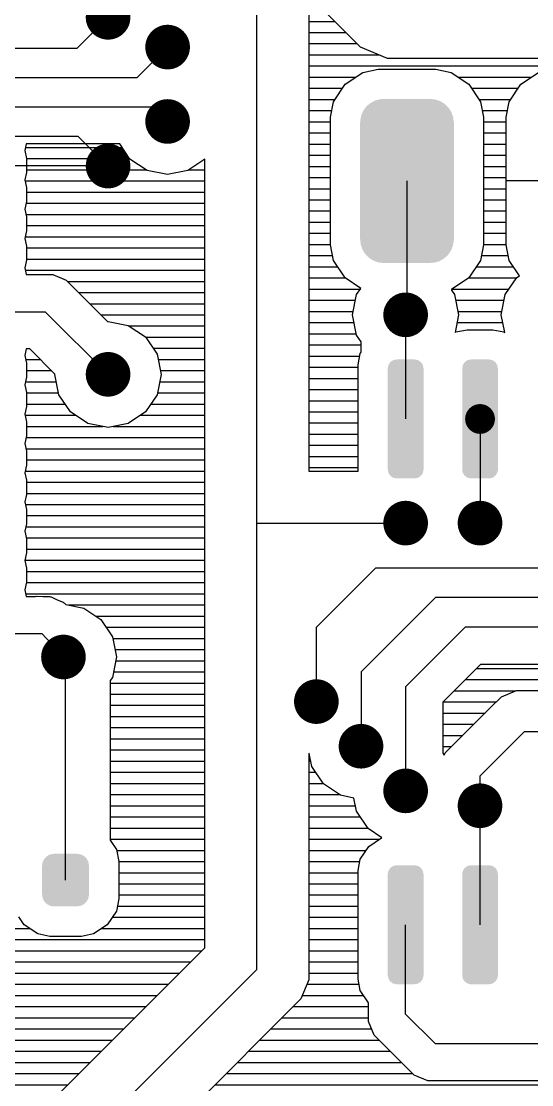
# Model space of a CAD drawing. Extents: x 295 to 953, y 10 to 290.
# Drawn here: x 604.38 to 624.43, y 187.39 to 229.15 of the extents above; entities that cross this region are included whole.
import ezdxf

# ---------------------------------------------------------------- set-up
doc = ezdxf.new("R2010")
doc.units = 0
doc.header["$LTSCALE"] = 5
doc.header["$MEASUREMENT"] = 0
doc.layers.get('0').update_dxf_attribs({"linetype": 'CONTINUOUS', "lineweight": 25})
doc.layers.add('DV-PEI-A6_TOP', color=5, linetype='CONTINUOUS')

msp = doc.modelspace()

# ---------------------------------------------------------------- linework, layer by layer
for points, const_width in [([(607.353, 229.308, 1), (608.23, 229.308, 1)], 0.876), ([(609.69, 228.139, 1), (610.567, 228.139, 1)], 0.876), ([(609.69, 225.218, 1), (610.567, 225.218, 1)], 0.876), ([(607.353, 223.466, 1), (608.23, 223.466, 1)], 0.876), ([(619.037, 217.624, 1), (619.914, 217.624, 1)], 0.876), ([(607.353, 215.287, 1), (608.23, 215.287, 1)], 0.876), ([(622.104, 213.534, 1), (622.689, 213.534, 1)], 0.584), ([(619.037, 209.445, 1), (619.914, 209.445, 1)], 0.876), ([(621.958, 209.445, 1), (622.835, 209.445, 1)], 0.876), ([(605.601, 204.187, 1), (606.477, 204.187, 1)], 0.876), ([(615.532, 202.435, 1), (616.409, 202.435, 1)], 0.876), ([(617.285, 200.682, 1), (618.161, 200.682, 1)], 0.876), ([(619.037, 198.929, 1), (619.914, 198.929, 1)], 0.876), ([(621.958, 198.345, 1), (622.835, 198.345, 1)], 0.876)]:
    msp.add_lwpolyline(points, format="xyb", close=True, dxfattribs=dict(const_width=const_width))
for points in [[(618.094, 225.944), (618.227, 226.014), (620.953, 225.944), (620.84, 226.014)], [(618.227, 226.014), (618.277, 226.041), (620.84, 226.014), (620.763, 226.041)], [(618.277, 226.041), (618.432, 226.082), (620.763, 226.041), (620.644, 226.082)], [(618.432, 226.082), (618.477, 226.094), (620.644, 226.082), (620.529, 226.094)], [(618.477, 226.094), (618.684, 226.101), (620.529, 226.094), (620.464, 226.101)], [(620.374, 226.101), (620.438, 226.103), (620.464, 226.101), (620.438, 226.103)], [(617.731, 225.453), (617.788, 225.584), (621.32, 225.453), (621.273, 225.584)], [(617.788, 225.584), (617.814, 225.643), (621.273, 225.584), (621.236, 225.643)], [(617.814, 225.643), (617.9, 225.759), (621.236, 225.643), (621.163, 225.759)], [(617.9, 225.759), (617.937, 225.81), (621.163, 225.759), (621.112, 225.81)], [(617.937, 225.81), (618.048, 225.905), (621.112, 225.81), (621.016, 225.905)], [(618.048, 225.905), (618.094, 225.944), (621.016, 225.905), (620.953, 225.944)], [(617.688, 220.583), (617.688, 225.18), (621.368, 220.583), (621.368, 225.18)], [(617.691, 225.183), (617.693, 225.25), (621.365, 225.183), (621.358, 225.25)], [(617.691, 225.18), (617.691, 225.183), (621.365, 225.18), (621.365, 225.183)], [(617.693, 225.25), (617.719, 225.389), (621.358, 225.25), (621.342, 225.389)], [(617.719, 225.389), (617.731, 225.453), (621.342, 225.389), (621.32, 225.453)], [(617.691, 220.58), (617.691, 220.583), (621.365, 220.58), (621.365, 220.583)], [(617.698, 220.514), (617.691, 220.58), (621.363, 220.514), (621.365, 220.58)], [(617.714, 220.374), (617.698, 220.514), (621.337, 220.374), (621.363, 220.514)], [(617.737, 220.31), (617.714, 220.374), (621.325, 220.31), (621.337, 220.374)], [(617.783, 220.179), (617.737, 220.31), (621.268, 220.179), (621.325, 220.31)], [(617.82, 220.12), (617.783, 220.179), (621.242, 220.12), (621.268, 220.179)], [(617.893, 220.004), (617.82, 220.12), (621.156, 220.004), (621.242, 220.12)], [(617.944, 219.954), (617.893, 220.004), (621.12, 219.954), (621.156, 220.004)], [(618.04, 219.858), (617.944, 219.954), (621.008, 219.858), (621.12, 219.954)], [(618.103, 219.819), (618.04, 219.858), (620.962, 219.819), (621.008, 219.858)], [(618.216, 219.749), (618.103, 219.819), (620.829, 219.749), (620.962, 219.819)], [(618.293, 219.722), (618.216, 219.749), (620.779, 219.722), (620.829, 219.749)], [(618.412, 219.681), (618.293, 219.722), (620.624, 219.681), (620.779, 219.722)], [(618.526, 219.67), (618.412, 219.681), (620.579, 219.67), (620.624, 219.681)], [(618.591, 219.663), (618.526, 219.67), (620.372, 219.663), (620.579, 219.67)], [(618.618, 219.66), (618.591, 219.663), (618.618, 219.66), (618.684, 219.663)], [(618.775, 215.521), (618.777, 215.559), (620.177, 215.521), (620.17, 215.559)], [(618.775, 211.548), (618.775, 215.521), (620.177, 211.548), (620.177, 215.521)], [(618.777, 215.559), (618.803, 215.646), (620.17, 215.559), (620.153, 215.646)], [(618.803, 215.646), (618.813, 215.681), (620.153, 215.646), (620.132, 215.681)], [(618.813, 215.681), (618.87, 215.755), (620.132, 215.681), (620.087, 215.755)], [(618.87, 215.755), (618.891, 215.782), (620.087, 215.755), (620.052, 215.782)], [(618.891, 215.782), (618.974, 215.833), (620.052, 215.782), (619.986, 215.833)], [(618.974, 215.833), (619, 215.848), (619.986, 215.833), (619.934, 215.848)], [(619, 215.848), (619.114, 215.869), (619.934, 215.848), (619.864, 215.869)], [(619.114, 215.869), (619.125, 215.871), (619.864, 215.869), (619.826, 215.871)], [(621.696, 215.521), (621.698, 215.559), (623.098, 215.521), (623.091, 215.559)], [(621.696, 211.548), (621.696, 215.521), (623.098, 211.548), (623.098, 215.521)], [(621.698, 215.559), (621.724, 215.646), (623.091, 215.559), (623.074, 215.646)], [(621.724, 215.646), (621.734, 215.681), (623.074, 215.646), (623.053, 215.681)], [(621.734, 215.681), (621.791, 215.755), (623.053, 215.681), (623.008, 215.755)], [(621.791, 215.755), (621.812, 215.782), (623.008, 215.755), (622.973, 215.782)], [(621.812, 215.782), (621.895, 215.833), (622.973, 215.782), (622.907, 215.833)], [(621.895, 215.833), (621.921, 215.848), (622.907, 215.833), (622.855, 215.848)], [(621.921, 215.848), (622.035, 215.869), (622.855, 215.848), (622.785, 215.869)], [(622.035, 215.869), (622.046, 215.871), (622.785, 215.869), (622.747, 215.871)], [(618.782, 211.51), (618.775, 211.548), (620.175, 211.51), (620.177, 211.548)], [(618.798, 211.423), (618.782, 211.51), (620.148, 211.423), (620.175, 211.51)], [(618.819, 211.388), (618.798, 211.423), (620.138, 211.388), (620.148, 211.423)], [(618.864, 211.314), (618.819, 211.388), (620.081, 211.314), (620.138, 211.388)], [(621.703, 211.51), (621.696, 211.548), (623.096, 211.51), (623.098, 211.548)], [(621.719, 211.423), (621.703, 211.51), (623.069, 211.423), (623.096, 211.51)], [(621.74, 211.388), (621.719, 211.423), (623.059, 211.388), (623.069, 211.423)], [(621.785, 211.314), (621.74, 211.388), (623.002, 211.314), (623.059, 211.388)], [(618.899, 211.287), (618.864, 211.314), (620.06, 211.287), (620.081, 211.314)], [(618.965, 211.236), (618.899, 211.287), (619.977, 211.236), (620.06, 211.287)], [(619.017, 211.221), (618.965, 211.236), (619.951, 211.221), (619.977, 211.236)], [(619.087, 211.2), (619.017, 211.221), (619.837, 211.2), (619.951, 211.221)], [(619.125, 211.198), (619.087, 211.2), (619.826, 211.198), (619.837, 211.2)], [(621.82, 211.287), (621.785, 211.314), (622.981, 211.287), (623.002, 211.314)], [(621.886, 211.236), (621.82, 211.287), (622.898, 211.236), (622.981, 211.287)], [(621.938, 211.221), (621.886, 211.236), (622.872, 211.221), (622.898, 211.236)], [(622.008, 211.2), (621.938, 211.221), (622.758, 211.2), (622.872, 211.221)], [(622.046, 211.198), (622.008, 211.2), (622.747, 211.198), (622.758, 211.2)], [(605.297, 196.272), (605.386, 196.364), (606.948, 196.272), (606.853, 196.364)], [(605.386, 196.364), (605.404, 196.373), (606.853, 196.364), (606.843, 196.373)], [(605.404, 196.373), (605.515, 196.431), (606.843, 196.373), (606.721, 196.431)], [(605.515, 196.431), (605.545, 196.436), (606.721, 196.431), (606.711, 196.436)], [(605.545, 196.436), (605.659, 196.454), (606.711, 196.436), (606.582, 196.454)], [(605.659, 196.454), (605.659, 196.458), (606.582, 196.454), (606.582, 196.458)], [(605.201, 196), (605.22, 196.128), (607.041, 196), (607.019, 196.128)], [(605.201, 195.997), (605.201, 196), (607.041, 195.997), (607.041, 196)], [(605.201, 194.852), (605.201, 195.997), (607.041, 194.852), (607.041, 195.997)], [(605.22, 196.128), (605.228, 196.144), (607.019, 196.128), (607.016, 196.144)], [(605.228, 196.144), (605.284, 196.259), (607.016, 196.144), (606.955, 196.259)], [(605.284, 196.259), (605.297, 196.272), (606.955, 196.259), (606.948, 196.272)], [(618.813, 195.818), (618.87, 195.892), (620.132, 195.818), (620.087, 195.892)], [(618.87, 195.892), (618.891, 195.919), (620.087, 195.892), (620.052, 195.919)], [(618.891, 195.919), (618.974, 195.97), (620.052, 195.919), (619.986, 195.97)], [(618.974, 195.97), (619, 195.985), (619.986, 195.97), (619.934, 195.985)], [(619, 195.985), (619.114, 196.006), (619.934, 195.985), (619.864, 196.006)], [(619.114, 196.006), (619.125, 196.008), (619.864, 196.006), (619.826, 196.008)], [(621.734, 195.818), (621.791, 195.892), (623.053, 195.818), (623.008, 195.892)], [(621.791, 195.892), (621.812, 195.919), (623.008, 195.892), (622.973, 195.919)], [(621.812, 195.919), (621.895, 195.97), (622.973, 195.919), (622.907, 195.97)], [(621.895, 195.97), (621.921, 195.985), (622.907, 195.97), (622.855, 195.985)], [(621.921, 195.985), (622.035, 196.006), (622.855, 195.985), (622.785, 196.006)], [(622.035, 196.006), (622.046, 196.008), (622.785, 196.006), (622.747, 196.008)], [(618.775, 195.658), (618.777, 195.696), (620.177, 195.658), (620.17, 195.696)], [(618.775, 191.685), (618.775, 195.658), (620.177, 191.685), (620.177, 195.658)], [(618.777, 195.696), (618.803, 195.783), (620.17, 195.696), (620.153, 195.783)], [(618.803, 195.783), (618.813, 195.818), (620.153, 195.783), (620.132, 195.818)], [(621.696, 195.658), (621.698, 195.696), (623.098, 195.658), (623.091, 195.696)], [(621.696, 191.685), (621.696, 195.658), (623.098, 191.685), (623.098, 195.658)], [(621.698, 195.696), (621.724, 195.783), (623.091, 195.696), (623.074, 195.783)], [(621.724, 195.783), (621.734, 195.818), (623.074, 195.783), (623.053, 195.818)], [(605.201, 194.849), (605.201, 194.852), (607.041, 194.849), (607.041, 194.852)], [(605.222, 194.72), (605.201, 194.849), (607.021, 194.72), (607.041, 194.849)], [(605.225, 194.705), (605.222, 194.72), (607.014, 194.705), (607.021, 194.72)], [(605.286, 194.589), (605.225, 194.705), (606.958, 194.589), (607.014, 194.705)], [(605.293, 194.576), (605.286, 194.589), (606.945, 194.576), (606.958, 194.589)], [(605.389, 194.485), (605.293, 194.576), (606.856, 194.485), (606.945, 194.576)], [(605.399, 194.475), (605.389, 194.485), (606.838, 194.475), (606.856, 194.485)], [(605.521, 194.417), (605.399, 194.475), (606.726, 194.417), (606.838, 194.475)], [(605.531, 194.412), (605.521, 194.417), (606.696, 194.412), (606.726, 194.417)], [(605.659, 194.394), (605.531, 194.412), (606.582, 194.394), (606.696, 194.412)], [(605.659, 194.39), (605.659, 194.394), (606.582, 194.39), (606.582, 194.394)], [(618.782, 191.647), (618.775, 191.685), (620.175, 191.647), (620.177, 191.685)], [(618.798, 191.56), (618.782, 191.647), (620.148, 191.56), (620.175, 191.647)], [(618.819, 191.525), (618.798, 191.56), (620.138, 191.525), (620.148, 191.56)], [(618.864, 191.451), (618.819, 191.525), (620.081, 191.451), (620.138, 191.525)], [(618.899, 191.424), (618.864, 191.451), (620.06, 191.424), (620.081, 191.451)], [(618.965, 191.373), (618.899, 191.424), (619.977, 191.373), (620.06, 191.424)], [(619.017, 191.358), (618.965, 191.373), (619.951, 191.358), (619.977, 191.373)], [(619.087, 191.337), (619.017, 191.358), (619.837, 191.337), (619.951, 191.358)], [(619.125, 191.335), (619.087, 191.337), (619.826, 191.335), (619.837, 191.337)], [(621.703, 191.647), (621.696, 191.685), (623.096, 191.647), (623.098, 191.685)], [(621.719, 191.56), (621.703, 191.647), (623.069, 191.56), (623.096, 191.647)], [(621.74, 191.525), (621.719, 191.56), (623.059, 191.525), (623.069, 191.56)], [(621.785, 191.451), (621.74, 191.525), (623.002, 191.451), (623.059, 191.525)], [(621.82, 191.424), (621.785, 191.451), (622.981, 191.424), (623.002, 191.451)], [(621.886, 191.373), (621.82, 191.424), (622.898, 191.373), (622.981, 191.424)], [(621.938, 191.358), (621.886, 191.373), (622.872, 191.358), (622.898, 191.373)], [(622.008, 191.337), (621.938, 191.358), (622.758, 191.337), (622.872, 191.358)], [(622.046, 191.335), (622.008, 191.337), (622.747, 191.335), (622.758, 191.337)]]:
    msp.add_solid(points)
at = {"layer": 'DV-PEI-A6_TOP', "color": 7}
for p, q in [((613.634, 209.445), (613.634, 246.688)), ((615.678, 237.72), (615.678, 211.49)), ((606.576, 228.093), (607.792, 229.308)), ((617.7, 228.134), (616.257, 229.577)), ((615.678, 229.15), (616.683, 229.15)), ((615.678, 228.712), (617.121, 228.712)), ((601.669, 228.093), (606.576, 228.093)), ((608.937, 226.948), (610.128, 228.139)), ((615.678, 228.274), (617.559, 228.274)), ((618.757, 227.695), (617.7, 228.134)), ((615.678, 227.836), (618.418, 227.836)), ((635.524, 227.701), (618.757, 227.695)), ((615.678, 227.397), (651.98, 227.397)), ((617.793, 227.146), (618.401, 227.269)), ((618.401, 227.269), (620.656, 227.269)), ((620.656, 227.269), (621.263, 227.146)), ((601.669, 226.948), (608.937, 226.948)), ((615.678, 226.959), (617.513, 226.959)), ((617.104, 226.685), (617.793, 227.146)), ((621.263, 227.146), (621.953, 226.685)), ((621.544, 226.959), (624.412, 226.959)), ((624.003, 226.685), (624.692, 227.146)), ((615.678, 226.521), (616.993, 226.521)), ((616.642, 225.995), (617.104, 226.685)), ((621.953, 226.685), (622.414, 225.995)), ((622.064, 226.521), (623.892, 226.521)), ((623.542, 225.995), (624.003, 226.685)), ((615.678, 226.083), (616.701, 226.083)), ((616.52, 225.382), (616.642, 225.995)), ((622.356, 226.083), (623.6, 226.083)), ((622.414, 225.995), (622.537, 225.382)), ((623.419, 225.382), (623.542, 225.995)), ((601.669, 225.797), (609.544, 225.797)), ((609.544, 225.797), (610.128, 225.218)), ((615.678, 225.645), (616.572, 225.645)), ((622.484, 225.645), (623.471, 225.645)), ((615.678, 225.207), (616.52, 225.207)), ((616.52, 220.375), (616.52, 225.382)), ((622.537, 225.382), (622.537, 220.375)), ((622.537, 225.207), (623.419, 225.207)), ((623.419, 220.375), (623.419, 225.382)), ((615.678, 224.769), (616.52, 224.769)), ((622.537, 224.769), (623.419, 224.769)), ((601.669, 224.646), (606.606, 224.646)), ((604.578, 224.336), (604.526, 224.073)), ((608.253, 224.336), (604.578, 224.336)), ((606.606, 224.646), (607.792, 223.466)), ((608.65, 223.74), (608.253, 224.336)), ((615.678, 224.33), (616.52, 224.33)), ((622.537, 224.33), (623.419, 224.33)), ((604.526, 224.073), (604.59, 223.77)), ((604.549, 224.196), (608.347, 224.196)), ((615.678, 223.892), (616.52, 223.892)), ((622.537, 223.892), (623.419, 223.892)), ((601.669, 223.495), (607.237, 223.495)), ((604.59, 223.77), (604.59, 223.22)), ((604.59, 223.758), (608.644, 223.758)), ((607.237, 223.495), (607.792, 223.466)), ((609.328, 223.291), (608.65, 223.74)), ((611.589, 223.735), (610.923, 223.291)), ((611.589, 209.848), (611.589, 223.735)), ((615.678, 223.454), (616.52, 223.454)), ((622.537, 223.454), (623.419, 223.454)), ((604.59, 223.22), (604.526, 222.922)), ((604.59, 223.32), (609.287, 223.32)), ((610.128, 223.133), (609.328, 223.291)), ((610.923, 223.291), (610.128, 223.133)), ((610.964, 223.32), (611.589, 223.32)), ((604.526, 222.922), (604.59, 222.625)), ((604.538, 222.882), (611.589, 222.882)), ((604.59, 222.625), (604.59, 222.07)), ((615.678, 223.016), (616.52, 223.016)), ((619.528, 222.882), (619.528, 217.676)), ((622.537, 223.016), (623.419, 223.016)), ((625.989, 222.882), (623.419, 222.882)), ((604.59, 222.443), (611.589, 222.443)), ((615.678, 222.578), (616.52, 222.578)), ((622.537, 222.578), (623.419, 222.578)), ((604.59, 222.07), (604.526, 221.772)), ((604.526, 221.772), (604.59, 221.474)), ((604.573, 222.005), (611.589, 222.005)), ((615.678, 222.14), (616.52, 222.14)), ((622.537, 222.14), (623.419, 222.14)), ((604.567, 221.567), (611.589, 221.567)), ((604.59, 221.474), (604.59, 220.919)), ((615.678, 221.702), (616.52, 221.702)), ((622.537, 221.702), (623.419, 221.702)), ((604.59, 221.129), (611.589, 221.129)), ((615.678, 221.263), (616.52, 221.263)), ((622.537, 221.263), (623.419, 221.263)), ((604.59, 220.919), (604.526, 220.621)), ((604.526, 220.621), (604.59, 220.323)), ((604.543, 220.691), (611.589, 220.691)), ((615.678, 220.825), (616.52, 220.825)), ((622.537, 220.825), (623.419, 220.825)), ((604.59, 220.323), (604.59, 219.774)), ((604.59, 220.253), (611.589, 220.253)), ((615.678, 220.387), (616.52, 220.387)), ((616.642, 219.762), (616.52, 220.375)), ((622.537, 220.375), (622.414, 219.762)), ((622.537, 220.387), (623.419, 220.387)), ((623.542, 219.762), (623.419, 220.375)), ((604.59, 219.774), (604.526, 219.47)), ((604.59, 219.815), (611.589, 219.815)), ((615.678, 219.949), (616.601, 219.949)), ((617.104, 219.073), (616.642, 219.762)), ((622.414, 219.762), (621.953, 219.073)), ((622.449, 219.949), (623.507, 219.949)), ((623.945, 219.16), (623.542, 219.762)), ((604.526, 219.47), (604.578, 219.207)), ((604.549, 219.376), (611.589, 219.376)), ((615.678, 219.511), (616.812, 219.511)), ((622.245, 219.511), (623.711, 219.511)), ((604.578, 219.207), (605.618, 219.207)), ((605.618, 219.207), (606.15, 218.985)), ((606.15, 218.985), (607.774, 217.367)), ((606.203, 218.938), (611.589, 218.938)), ((615.678, 219.073), (617.104, 219.073)), ((617.711, 218.664), (617.104, 219.073)), ((621.953, 219.073), (621.281, 218.623)), ((621.953, 219.073), (623.828, 219.073)), ((623.39, 218.418), (623.84, 219.096)), ((623.84, 219.096), (623.945, 219.16)), ((606.641, 218.5), (611.589, 218.5)), ((615.678, 218.634), (617.694, 218.634)), ((617.548, 218.418), (617.711, 218.664)), ((621.281, 218.623), (621.281, 218.594)), ((621.281, 218.594), (621.398, 218.418)), ((621.298, 218.634), (623.536, 218.634)), ((607.079, 218.062), (611.589, 218.062)), ((615.678, 218.196), (617.501, 218.196)), ((617.39, 217.624), (617.548, 218.418)), ((621.398, 218.418), (621.555, 217.624)), ((621.444, 218.196), (623.343, 218.196)), ((623.232, 217.624), (623.39, 218.418)), ((601.669, 217.746), (605.326, 217.746)), ((605.326, 217.746), (607.792, 215.287)), ((607.517, 217.624), (611.589, 217.624)), ((615.678, 217.758), (617.413, 217.758)), ((617.548, 216.823), (617.39, 217.624)), ((619.528, 217.676), (619.476, 217.624)), ((619.476, 217.624), (619.476, 213.534)), ((621.555, 217.624), (621.421, 216.929)), ((621.532, 217.758), (623.255, 217.758)), ((623.366, 216.929), (623.232, 217.624)), ((607.774, 217.367), (607.792, 217.367)), ((607.792, 217.367), (608.586, 217.209)), ((608.586, 217.209), (609.264, 216.759)), ((608.627, 217.186), (611.589, 217.186)), ((615.678, 217.32), (617.448, 217.32)), ((621.497, 217.32), (623.29, 217.32)), ((609.264, 216.759), (609.714, 216.082)), ((615.678, 216.882), (617.536, 216.882)), ((617.723, 216.566), (617.548, 216.823)), ((621.421, 216.929), (621.45, 216.952)), ((621.45, 216.952), (621.894, 217.04)), ((621.894, 217.04), (622.893, 217.04)), ((622.893, 217.04), (623.337, 216.952)), ((623.337, 216.952), (623.366, 216.929)), ((609.27, 216.747), (611.589, 216.747)), ((615.678, 216.444), (617.723, 216.444)), ((617.723, 216.152), (617.723, 216.566)), ((604.578, 216.286), (604.526, 216.023)), ((604.526, 216.023), (604.59, 215.725)), ((604.719, 216.286), (604.578, 216.286)), ((605.706, 215.299), (604.719, 216.286)), ((609.568, 216.309), (611.589, 216.309)), ((609.714, 216.082), (609.871, 215.287)), ((615.678, 216.006), (617.67, 216.006)), ((617.606, 215.667), (617.694, 216.111)), ((617.694, 216.111), (617.723, 216.152)), ((604.561, 215.871), (605.139, 215.871)), ((604.59, 215.725), (604.59, 215.17)), ((609.754, 215.871), (611.589, 215.871)), ((615.678, 215.567), (617.606, 215.567)), ((617.606, 211.49), (617.606, 215.667)), ((604.59, 215.17), (604.526, 214.872)), ((604.59, 215.433), (605.577, 215.433)), ((605.706, 215.287), (605.706, 215.299)), ((605.864, 214.487), (605.706, 215.287)), ((609.871, 215.287), (609.714, 214.487)), ((609.842, 215.433), (611.589, 215.433)), ((615.678, 215.129), (617.606, 215.129)), ((604.526, 214.872), (604.59, 214.574)), ((604.549, 214.995), (605.764, 214.995)), ((609.813, 214.995), (611.589, 214.995)), ((615.678, 214.691), (617.606, 214.691)), ((604.59, 214.574), (604.59, 214.025)), ((604.59, 214.557), (605.852, 214.557)), ((606.314, 213.809), (605.864, 214.487)), ((609.714, 214.487), (609.264, 213.809)), ((609.725, 214.557), (611.589, 214.557)), ((615.678, 214.253), (617.606, 214.253)), ((604.59, 214.025), (604.526, 213.721)), ((604.59, 214.119), (606.109, 214.119)), ((609.468, 214.119), (611.589, 214.119)), ((604.526, 213.721), (604.59, 213.423)), ((604.538, 213.68), (606.512, 213.68)), ((604.59, 213.423), (604.59, 212.874)), ((606.991, 213.359), (606.314, 213.809)), ((609.264, 213.809), (608.586, 213.359)), ((609.065, 213.68), (611.589, 213.68)), ((615.678, 213.815), (617.606, 213.815)), ((622.397, 213.534), (622.397, 209.445)), ((604.59, 213.242), (607.587, 213.242)), ((607.792, 213.201), (606.991, 213.359)), ((608.586, 213.359), (607.792, 213.201)), ((607.99, 213.242), (611.589, 213.242)), ((615.678, 213.377), (617.606, 213.377)), ((604.59, 212.874), (604.526, 212.576)), ((604.573, 212.804), (611.589, 212.804)), ((615.678, 212.939), (617.606, 212.939)), ((604.526, 212.576), (604.59, 212.273)), ((604.567, 212.366), (611.589, 212.366)), ((604.59, 212.273), (604.59, 211.723)), ((615.678, 212.5), (617.606, 212.5)), ((604.59, 211.928), (611.589, 211.928)), ((615.678, 212.062), (617.606, 212.062)), ((604.59, 211.723), (604.526, 211.425)), ((604.526, 211.425), (604.59, 211.127)), ((604.538, 211.49), (611.589, 211.49)), ((615.678, 211.624), (617.606, 211.624)), ((615.678, 211.49), (617.606, 211.49)), ((604.59, 211.127), (604.59, 210.573)), ((604.59, 211.052), (611.589, 211.052)), ((604.59, 210.573), (604.526, 210.275)), ((604.59, 210.613), (611.589, 210.613)), ((604.526, 210.275), (604.59, 209.977)), ((604.549, 210.175), (611.589, 210.175)), ((604.59, 209.977), (604.59, 209.422)), ((604.59, 209.737), (611.589, 209.737)), ((611.589, 209.036), (611.589, 209.848)), ((604.59, 209.422), (604.526, 209.124)), ((604.561, 209.299), (611.589, 209.299)), ((613.634, 209.445), (619.476, 209.445)), ((613.634, 191.919), (613.634, 209.445)), ((604.526, 209.124), (604.59, 208.826)), ((604.578, 208.861), (611.589, 208.861)), ((604.59, 208.826), (604.59, 208.277)), ((611.589, 192.76), (611.589, 209.036)), ((604.59, 208.423), (611.589, 208.423)), ((604.59, 208.277), (604.526, 207.973)), ((604.526, 207.973), (604.59, 207.675)), ((604.532, 207.984), (611.589, 207.984)), ((604.59, 207.675), (604.59, 207.126)), ((615.97, 205.356), (618.307, 207.692)), ((618.307, 207.692), (626.486, 207.692)), ((604.59, 207.546), (611.589, 207.546)), ((604.59, 207.126), (604.526, 206.828)), ((604.526, 206.828), (604.578, 206.559)), ((604.584, 207.108), (611.589, 207.108)), ((604.561, 206.67), (611.589, 206.67)), ((604.578, 206.559), (604.947, 206.559)), ((604.947, 206.559), (604.976, 206.571)), ((604.976, 206.571), (605.233, 206.559)), ((605.233, 206.559), (605.49, 206.559)), ((605.49, 206.559), (605.525, 206.547)), ((605.525, 206.547), (605.56, 206.547)), ((605.56, 206.547), (605.788, 206.436)), ((605.788, 206.436), (606.027, 206.337)), ((606.027, 206.337), (606.051, 206.314)), ((620.644, 206.524), (617.723, 203.603)), ((629.407, 206.524), (620.644, 206.524)), ((606.051, 206.314), (606.086, 206.302)), ((606.086, 206.302), (606.127, 206.249)), ((606.127, 206.249), (606.833, 206.109)), ((606.238, 206.232), (611.589, 206.232)), ((606.833, 206.109), (607.511, 205.659)), ((607.313, 205.794), (611.589, 205.794)), ((607.511, 205.659), (607.961, 204.982)), ((605.198, 205.099), (601.669, 205.099)), ((605.198, 205.099), (606.039, 204.187)), ((607.716, 205.356), (611.589, 205.356)), ((615.97, 202.435), (615.97, 205.356)), ((621.812, 205.356), (619.476, 203.019)), ((632.328, 205.356), (621.812, 205.356)), ((607.961, 204.982), (608.119, 204.187)), ((607.973, 204.917), (611.589, 204.917)), ((608.06, 204.479), (611.589, 204.479)), ((606.121, 204.1), (606.039, 204.187)), ((606.121, 195.424), (606.121, 204.1)), ((608.119, 204.187), (607.961, 203.387)), ((608.089, 204.041), (611.589, 204.041)), ((622.414, 203.895), (620.936, 202.411)), ((632.614, 203.895), (622.414, 203.895)), ((608.002, 203.603), (611.589, 203.603)), ((617.723, 203.603), (617.723, 200.682)), ((622.262, 203.737), (650.199, 203.737)), ((607.961, 203.387), (607.873, 203.258)), ((607.873, 203.258), (607.873, 196.996)), ((607.873, 203.165), (611.589, 203.165)), ((619.476, 203.019), (619.476, 198.929)), ((621.824, 203.299), (627.993, 203.299)), ((607.873, 202.727), (611.589, 202.727)), ((621.386, 202.861), (623.804, 202.861)), ((622.782, 202.172), (623.238, 202.627)), ((623.238, 202.627), (623.828, 202.873)), ((623.828, 202.873), (626.959, 202.873)), ((607.873, 202.289), (611.589, 202.289)), ((620.936, 202.411), (620.936, 200.407)), ((620.948, 202.423), (623.033, 202.423)), ((621.485, 200.875), (622.782, 202.172)), ((607.873, 201.85), (611.589, 201.85)), ((620.936, 201.985), (622.595, 201.985)), ((607.873, 201.412), (611.589, 201.412)), ((620.936, 201.547), (622.157, 201.547)), ((607.873, 200.974), (611.589, 200.974)), ((620.936, 201.108), (621.719, 201.108)), ((622.397, 199.514), (624.149, 201.266)), ((624.149, 201.266), (628.239, 201.266)), ((607.873, 200.536), (611.589, 200.536)), ((620.936, 200.67), (621.281, 200.67)), ((621.03, 200.419), (621.485, 200.875)), ((607.873, 200.098), (611.589, 200.098)), ((615.69, 200.402), (615.678, 200.407)), ((615.678, 200.407), (615.678, 192.322)), ((615.678, 200.098), (615.754, 200.098)), ((615.795, 199.882), (615.69, 200.402)), ((620.936, 200.407), (620.948, 200.402)), ((620.948, 200.402), (620.994, 200.331)), ((620.994, 200.331), (621.03, 200.419)), ((607.873, 199.66), (611.589, 199.66)), ((615.678, 199.66), (615.941, 199.66)), ((616.245, 199.204), (615.795, 199.882)), ((607.873, 199.221), (611.589, 199.221)), ((615.678, 199.221), (616.239, 199.221)), ((622.397, 198.345), (622.397, 199.514)), ((616.923, 198.754), (616.245, 199.204)), ((607.873, 198.783), (611.589, 198.783)), ((615.678, 198.783), (616.882, 198.783)), ((617.443, 198.649), (616.923, 198.754)), ((617.548, 198.129), (617.443, 198.649)), ((607.873, 198.345), (611.589, 198.345)), ((615.678, 198.345), (617.507, 198.345)), ((617.998, 197.451), (617.548, 198.129)), ((622.397, 193.672), (622.397, 198.345)), ((607.873, 197.907), (611.589, 197.907)), ((615.678, 197.907), (617.694, 197.907)), ((607.873, 197.469), (611.589, 197.469)), ((615.678, 197.469), (617.992, 197.469)), ((618.541, 197.089), (617.998, 197.451)), ((607.873, 197.031), (611.589, 197.031)), ((607.873, 196.996), (608.119, 196.633)), ((615.678, 197.031), (618.442, 197.031)), ((617.694, 196.248), (618.027, 196.75)), ((618.027, 196.75), (618.529, 197.083)), ((618.529, 197.083), (618.541, 197.089)), ((608.119, 196.633), (608.212, 196.154)), ((608.125, 196.593), (611.589, 196.593)), ((615.678, 196.593), (617.922, 196.593)), ((608.212, 196.154), (611.589, 196.154)), ((608.212, 196.154), (608.212, 194.688)), ((615.678, 196.154), (617.67, 196.154)), ((617.606, 195.804), (617.694, 196.248)), ((608.212, 195.716), (611.589, 195.716)), ((615.678, 195.716), (617.606, 195.716)), ((617.606, 191.533), (617.606, 195.804)), ((608.212, 195.278), (611.589, 195.278)), ((615.678, 195.278), (617.606, 195.278)), ((608.212, 194.688), (608.119, 194.209)), ((608.212, 194.84), (611.589, 194.84)), ((615.678, 194.84), (617.606, 194.84)), ((608.119, 194.209), (607.757, 193.672)), ((608.154, 194.402), (611.589, 194.402)), ((615.678, 194.402), (617.606, 194.402)), ((604.491, 193.672), (604.286, 193.981)), ((607.949, 193.964), (611.589, 193.964)), ((615.678, 193.964), (617.606, 193.964)), ((603.854, 193.526), (604.713, 193.526)), ((605.028, 193.315), (604.491, 193.672)), ((607.757, 193.672), (607.219, 193.315)), ((607.535, 193.526), (611.589, 193.526)), ((615.678, 193.526), (617.606, 193.526)), ((619.476, 190.166), (619.476, 193.672)), ((592.661, 193.087), (611.589, 193.087)), ((605.501, 193.216), (605.028, 193.315)), ((606.746, 193.216), (605.501, 193.216)), ((607.219, 193.315), (606.746, 193.216)), ((615.678, 193.087), (617.606, 193.087)), ((592.766, 192.649), (611.472, 192.649)), ((604.438, 185.615), (611.589, 192.76)), ((615.678, 192.649), (617.606, 192.649)), ((593.204, 192.211), (611.034, 192.211)), ((615.678, 192.322), (615.678, 191.51)), ((615.678, 192.211), (617.606, 192.211)), ((593.642, 191.773), (610.596, 191.773)), ((605.601, 183.886), (613.634, 191.919)), ((615.678, 191.773), (617.606, 191.773)), ((594.08, 191.335), (610.158, 191.335)), ((615.678, 191.51), (615.363, 190.756)), ((615.602, 191.335), (617.641, 191.335)), ((617.694, 191.089), (617.606, 191.533)), ((594.519, 190.897), (609.719, 190.897)), ((615.421, 190.897), (617.822, 190.897)), ((618.015, 190.61), (617.694, 191.089)), ((594.957, 190.458), (609.281, 190.458)), ((615.363, 190.756), (609.813, 185.207)), ((615.059, 190.458), (618.015, 190.458)), ((618.015, 190.453), (618.015, 190.61)), ((618.015, 189.874), (618.015, 190.453)), ((620.644, 188.998), (619.476, 190.166)), ((595.395, 190.02), (608.843, 190.02)), ((614.621, 190.02), (618.015, 190.02)), ((618.237, 189.337), (618.015, 189.874)), ((595.833, 189.582), (608.405, 189.582)), ((614.183, 189.582), (618.132, 189.582)), ((618.646, 188.928), (618.237, 189.337)), ((596.271, 189.144), (607.967, 189.144)), ((613.745, 189.144), (618.43, 189.144)), ((619.405, 188.168), (618.646, 188.928)), ((627.07, 188.998), (620.644, 188.998)), ((596.709, 188.706), (607.529, 188.706)), ((613.306, 188.706), (618.868, 188.706)), ((597.147, 188.268), (607.091, 188.268)), ((612.868, 188.268), (619.306, 188.268)), ((619.814, 187.759), (619.405, 188.168)), ((597.445, 187.83), (606.652, 187.83)), ((612.43, 187.83), (619.744, 187.83)), ((620.352, 187.537), (619.814, 187.759)), ((627.356, 187.537), (620.352, 187.537)), ((597.568, 187.391), (606.214, 187.391)), ((611.992, 187.391), (647.833, 187.391))]:
    msp.add_line(p, q, dxfattribs=at)

doc.saveas('drawing.dxf')
